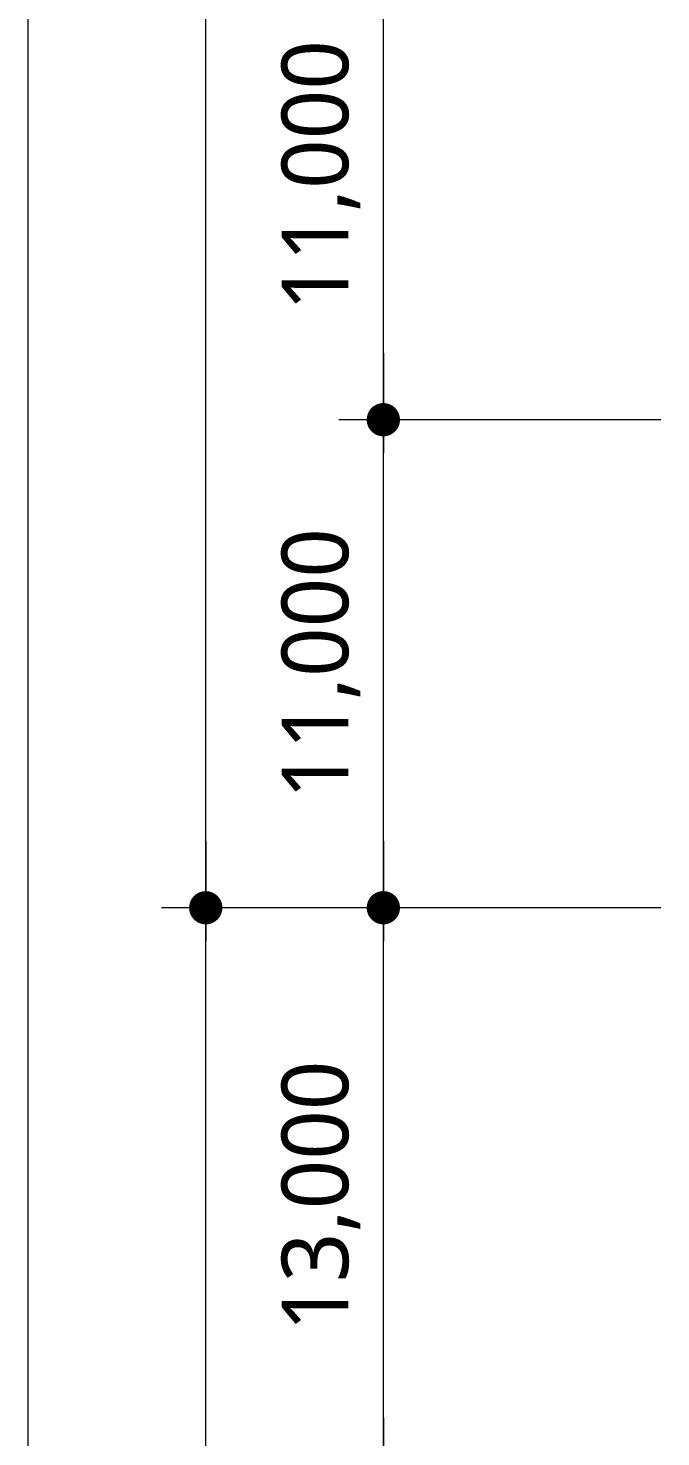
# Model space of a CAD drawing. Header units: millimetres. Extents: x 4003075 to 5615882, y 1445368 to 2591247.
# Drawn here: x 5274825 to 5289075, y 2446443 to 2478193 of the extents above; entities that cross this region are included whole.
import ezdxf

# ---------------------------------------------------------------- set-up
doc = ezdxf.new("R2010")
doc.units = ezdxf.units.MM
doc.layers.add('XR-평면도$0$A-XXXX-NPLT', color=9, linetype='Continuous', lineweight=15, plot=False)
doc.styles.add('XR-평면도$0$맑은고딕', font='malgun.ttf')

# ---------------------------------------------------------------- blocks, each defined once
blk = doc.blocks.new('XR-평면도$0$_CIDOT')
at = {"color": 0, "linetype": 'ByBlock'}
blk.add_line((2, 0), (-1, 0), dxfattribs=at)
at = {"color": 0, "linetype": 'ByBlock', "const_width": 0.5}
blk.add_lwpolyline([(-0.25, 0, 1), (0.25, 0, 1)], format="xyb", close=True, dxfattribs=at)

msp = doc.modelspace()

# ---------------------------------------------------------------- linework, layer by layer
at = {"layer": 'XR-평면도$0$A-XXXX-NPLT'}
for p, q in [((5274825, 2340117.6), (5274825, 2534617.6)), ((5278825, 2459117.6), (5278825, 2534617.6)), ((5282825, 2470117.6), (5282825, 2479617.6)), ((5289075, 2469367.6), (5281825, 2469367.6)), ((5289075, 2469367.6), (5281825, 2469367.6)), ((5282825, 2459117.6), (5282825, 2468617.6)), ((5289075, 2458367.6), (5277825, 2458367.6)), ((5289075, 2458367.6), (5277825, 2458367.6)), ((5289075, 2458367.6), (5281825, 2458367.6)), ((5289075, 2458367.6), (5281825, 2458367.6)), ((5278825, 2417117.6), (5278825, 2457617.6)), ((5282825, 2446117.6), (5282825, 2457617.6))]:
    msp.add_line(p, q, dxfattribs=at)

# ---------------------------------------------------------------- block references
at = {"layer": 'XR-평면도$0$A-XXXX-NPLT', "xscale": 750, "yscale": 750, "zscale": 750}
for p, rotation in [((5282825, 2469367.6), 90), ((5282825, 2469367.6), 270), ((5278825, 2458367.6), 90), ((5282825, 2458367.6), 90), ((5278825, 2458367.6), 270), ((5282825, 2458367.6), 270), ((5282825, 2445367.6), 90)]:
    msp.add_blockref('XR-평면도$0$_CIDOT', p, dxfattribs=dict(at, rotation=rotation))

# ---------------------------------------------------------------- texts
at = {"layer": 'XR-평면도$0$A-XXXX-NPLT', "color": 0, "char_height": 1500, "attachment_point": 5, "rotation": 90, "style": 'XR-평면도$0$맑은고딕'}
for s, insert in [('\\A1;11,000', (5281420.1, 2474867.6)), ('\\A1;11,000', (5281420.1, 2463867.6)), ('\\A1;13,000', (5281420.1, 2451867.6))]:
    msp.add_mtext(s, dxfattribs=dict(at, insert=insert))

doc.saveas('drawing.dxf')
